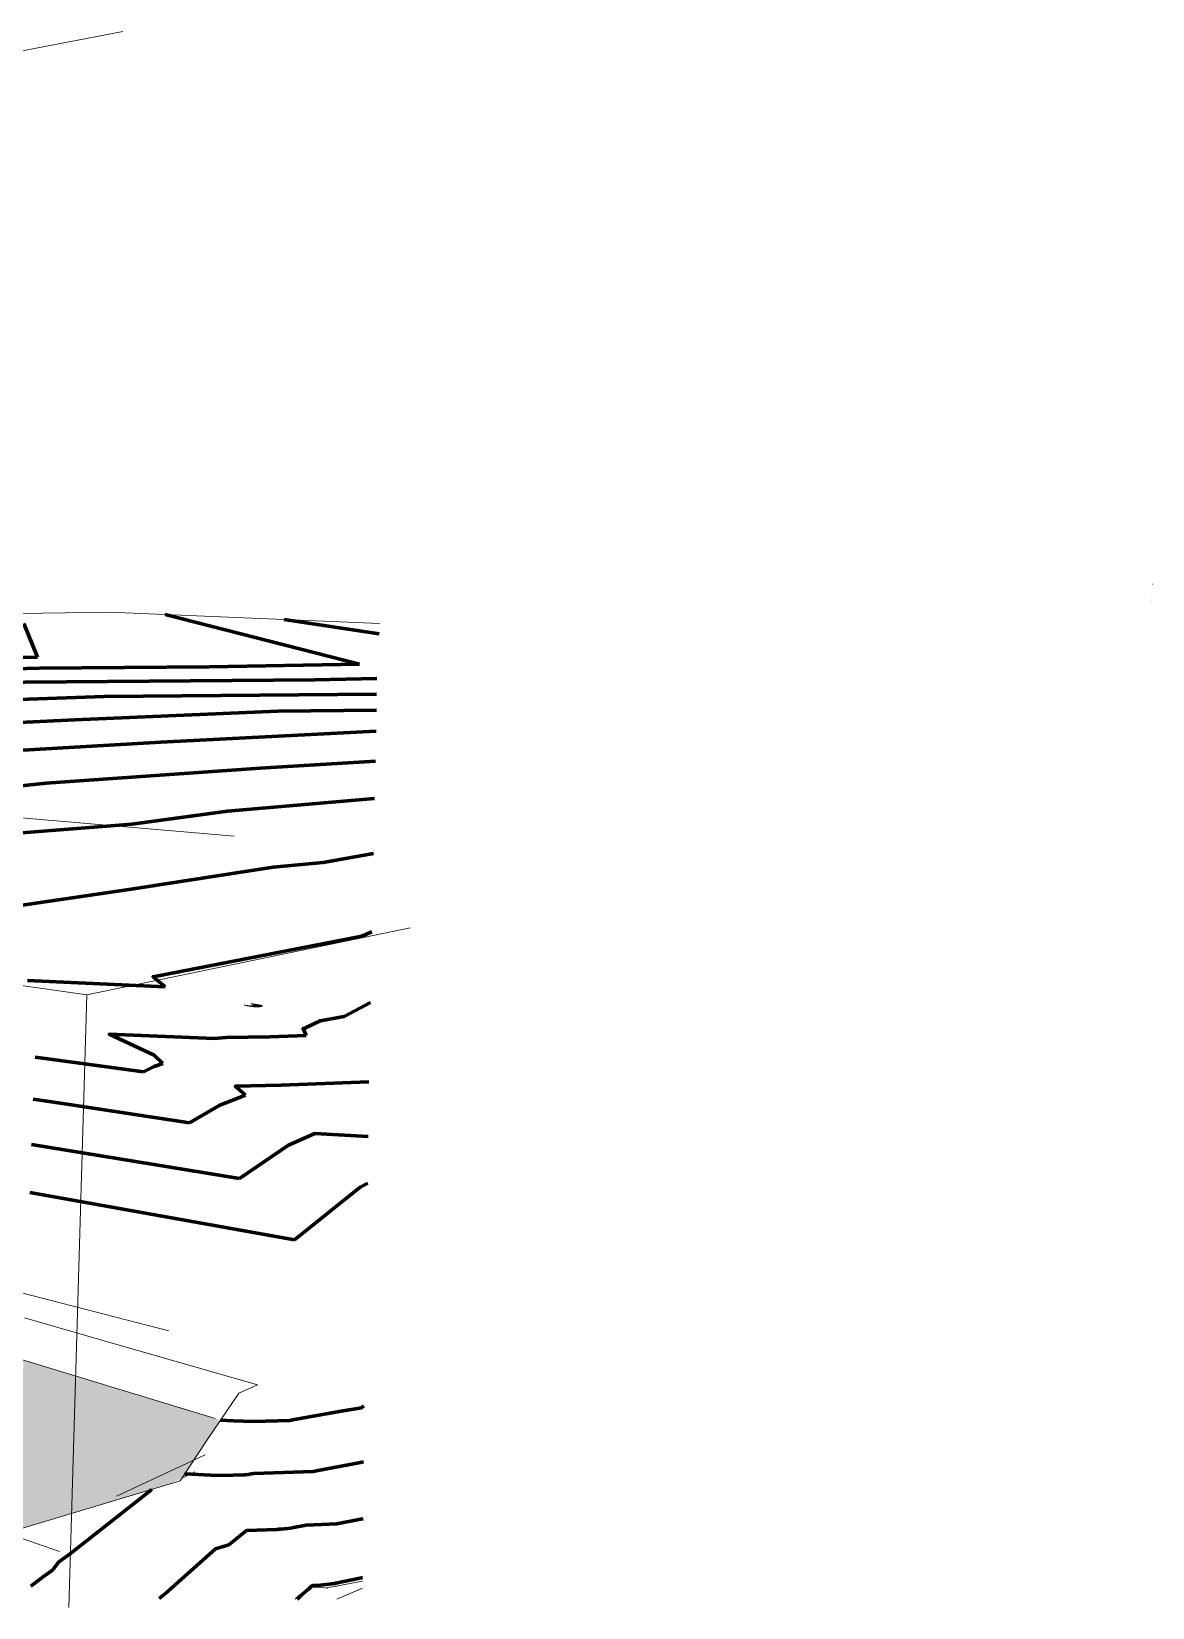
# Model space of a CAD drawing. Header units: inches. Extents: x 5690 to 5695, y -585 to 907.
# Drawn here: x 5693.474 to 5694.043, y -584.687 to -583.886 of the extents above; entities that cross this region are included whole.
import ezdxf

# ---------------------------------------------------------------- set-up
doc = ezdxf.new("R2010")
doc.units = ezdxf.units.IN
doc.header["$MEASUREMENT"] = 0
for name, color, linetype, lineweight in [('A-FLOR', 192, 'Continuous', 13), ('A-FLOR-LEVL', 51, 'Continuous', 9), ('C-TOPO', 7, 'Continuous', 9), ('C-TOPO-MAJR', 7, 'Continuous', 70), ('G-ANNO-SYMB-1', 111, 'Continuous', 9), ('L-SITE', 91, 'Continuous', 9), ('S-FNDN', 32, 'Continuous', 13)]:
    doc.layers.add(name, color=color, linetype=linetype, lineweight=lineweight)

msp = doc.modelspace()

# ---------------------------------------------------------------- hatches: boundary and pattern name
at = {"layer": 'L-SITE'}
msp.add_hatch(color=256, dxfattribs=at).paths.add_polyline_path([(5693.5878, -584.38131), (5693.58967, -584.38125), (5693.58979, -584.38124), (5693.59046, -584.38113), (5693.59086, -584.38099), (5693.59096, -584.38081), (5693.59074, -584.38062), (5693.59023, -584.38043), (5693.58923, -584.3802), (5693.58849, -584.38008), (5693.5862, -584.37986), (5693.58547, -584.37986), (5693.58641, -584.38056), (5693.58197, -584.3804), (5693.58208, -584.3805), (5693.58258, -584.38069), (5693.58335, -584.38088), (5693.58432, -584.38105), (5693.58663, -584.38127), (5693.58735, -584.38129)], flags=0)
at = {"layer": 'S-FNDN'}
for points in [[(5693.35938, -584.68161), (5693.38485, -584.68161), (5693.40495, -584.66421), (5693.45282, -584.6499), (5693.46533, -584.64754), (5693.50547, -584.63541), (5693.55627, -584.61167), (5693.56311, -584.60156), (5693.5701, -584.59155), (5693.46963, -584.56092), (5693.46842, -584.58959), (5693.31944, -584.65017), (5693.34269, -584.6816), (5693.35883, -584.68161)], [(5693.50547, -584.63541), (5693.54352, -584.62403), (5693.55026, -584.62084), (5693.55627, -584.61167), (5693.53375, -584.6222)]]:
    msp.add_hatch(color=256, dxfattribs=at).paths.add_polyline_path(points, flags=0)

# ---------------------------------------------------------------- linework, layer by layer
at = {"layer": 'A-FLOR'}
msp.add_line((5693.551, -584.62049), (5693.55677, -584.61775), dxfattribs=at)
at = {"layer": 'A-FLOR-LEVL'}
for p, q in [((5694.04337, -584.16649), (5694.04338, -584.16649)), ((5694.04342, -584.16649), (5694.04345, -584.16649)), ((5694.04282, -584.17588), (5694.04282, -584.17588)), ((5694.04288, -584.17484), (5694.04289, -584.17484)), ((5694.04294, -584.17396), (5694.04295, -584.17396))]:
    msp.add_line(p, q, dxfattribs=at)
at = {"layer": 'C-TOPO'}
for p, q in [((5693.51314, -584.18071), (5693.3039, -584.18353)), ((5693.65065, -584.18648), (5693.51314, -584.18071)), ((5693.47022, -584.53944), (5693.51825, -584.55334)), ((5693.47022, -584.53944), (5693.51825, -584.55334)), ((5693.51825, -584.55334), (5693.47022, -584.53944)), ((5693.51825, -584.55334), (5693.58865, -584.57346)), ((5693.51825, -584.55334), (5693.58865, -584.57346)), ((5693.58865, -584.57346), (5693.51825, -584.55334)), ((5693.57915, -584.57767), (5693.56268, -584.60191)), ((5693.57915, -584.57767), (5693.56268, -584.60191)), ((5693.56268, -584.60191), (5693.57915, -584.57767)), ((5693.58865, -584.57346), (5693.57915, -584.57767)), ((5693.58865, -584.57346), (5693.57915, -584.57767)), ((5693.57915, -584.57767), (5693.58865, -584.57346)), ((5693.58865, -584.57354), (5693.58865, -584.57345)), ((5693.56268, -584.60191), (5693.5493, -584.6223)), ((5693.56268, -584.60191), (5693.5493, -584.6223)), ((5693.5493, -584.6223), (5693.56268, -584.60191)), ((5693.5493, -584.6223), (5693.46524, -584.64745)), ((5693.5493, -584.6223), (5693.46524, -584.64745)), ((5693.46524, -584.64745), (5693.5493, -584.6223)), ((5693.62948, -584.67565), (5693.64199, -584.67319)), ((5693.64199, -584.67319), (5693.62948, -584.67565)), ((5693.60779, -584.68234), (5693.60959, -584.68082)), ((5693.60959, -584.68082), (5693.60779, -584.68234)), ((5693.60959, -584.68082), (5693.61342, -584.67757)), ((5693.61342, -584.67757), (5693.60959, -584.68082)), ((5693.61342, -584.67757), (5693.61595, -584.67585)), ((5693.61595, -584.67585), (5693.61342, -584.67757)), ((5693.61595, -584.67585), (5693.61741, -584.67643)), ((5693.61741, -584.67643), (5693.61595, -584.67585)), ((5693.61741, -584.67643), (5693.61965, -584.67635)), ((5693.61965, -584.67635), (5693.61741, -584.67643)), ((5693.61965, -584.67635), (5693.62132, -584.67655)), ((5693.62132, -584.67655), (5693.61965, -584.67635)), ((5693.62132, -584.67655), (5693.62392, -584.67673)), ((5693.62392, -584.67673), (5693.62132, -584.67655)), ((5693.62392, -584.67673), (5693.62432, -584.6765)), ((5693.62432, -584.6765), (5693.62392, -584.67673)), ((5693.62432, -584.6765), (5693.62899, -584.67572)), ((5693.62899, -584.67572), (5693.62432, -584.6765)), ((5693.64191, -584.67688), (5693.62888, -584.68235)), ((5693.62899, -584.67572), (5693.62948, -584.67565)), ((5693.62948, -584.67565), (5693.62899, -584.67572))]:
    msp.add_line(p, q, dxfattribs=at)
at = {"layer": 'C-TOPO-MAJR'}
for p, q in [((5693.54164, -584.18191), (5693.64037, -584.20715)), ((5693.60217, -584.18445), (5693.65033, -584.19166)), ((5693.46975, -584.18645), (5693.47674, -584.20361)), ((5693.64037, -584.20715), (5693.56411, -584.20857)), ((5693.64924, -584.21441), (5693.61778, -584.2151)), ((5693.64748, -584.30338), (5693.62199, -584.30793)), ((5693.52442, -584.32146), (5693.43285, -584.33491)), ((5693.64661, -584.34314), (5693.64156, -584.34537)), ((5693.54158, -584.37111), (5693.47168, -584.36799)), ((5693.64594, -584.37906), (5693.63259, -584.38616)), ((5693.61328, -584.39587), (5693.59481, -584.39651)), ((5693.53613, -584.40596), (5693.5405, -584.41018)), ((5693.64523, -584.41944), (5693.60054, -584.42115)), ((5693.57944, -584.46859), (5693.47374, -584.45121)), ((5693.60743, -584.49973), (5693.4729, -584.4757)), ((5693.64256, -584.58418), (5693.64139, -584.58516)), ((5693.605, -584.59152), (5693.58658, -584.5921)), ((5693.60734, -584.5911), (5693.605, -584.59152)), ((5693.62389, -584.61612), (5693.61679, -584.61747)), ((5693.5819, -584.6192), (5693.5703, -584.61956)), ((5693.58425, -584.61895), (5693.58251, -584.61912)), ((5693.49349, -584.65919), (5693.53483, -584.62663)), ((5693.60049, -584.64682), (5693.60576, -584.64624)), ((5693.64143, -584.67164), (5693.642, -584.67152)), ((5693.53853, -584.68204), (5693.5419, -584.67932)), ((5693.61906, -584.67544), (5693.62795, -584.6744))]:
    msp.add_line(p, q, dxfattribs=at)
for points in [[(5693.56411, -584.20857, 0), (5693.47785, -584.20915, 0), (5693.39065, -584.21137, 0), (5693.30282, -584.21433, 0)], [(5693.47674, -584.20361, 0), (5693.35686, -584.20627, 0), (5693.31876, -584.20739, 0)], [(5693.61778, -584.2151, 0), (5693.42796, -584.21657, 0), (5693.42408, -584.21669, 0), (5693.37377, -584.21838, 0), (5693.3027, -584.22111, 0)], [(5693.30246, -584.2317, 0), (5693.45767, -584.22544, 0), (5693.51066, -584.22358, 0), (5693.64911, -584.22234, 0)], [(5693.64899, -584.23054, 0), (5693.59888, -584.23105, 0), (5693.4958, -584.23538, 0), (5693.32579, -584.2436, 0), (5693.30687, -584.24495, 0)], [(5693.6488, -584.24127, 0), (5693.53947, -584.24676, 0), (5693.39912, -584.25492, 0), (5693.36963, -584.25749, 0)], [(5693.64848, -584.2564, 0), (5693.58998, -584.25993, 0), (5693.48111, -584.26757, 0), (5693.44151, -584.27186, 0)], [(5693.64809, -584.27542, 0), (5693.57337, -584.2818, 0), (5693.52467, -584.28848, 0)], [(5693.52467, -584.28848, 0), (5693.43862, -584.29521, 0), (5693.30213, -584.31126, 0), (5693.30058, -584.31147, 0)], [(5693.62199, -584.30793, 0), (5693.5966, -584.31038, 0), (5693.52442, -584.32146, 0)], [(5693.64156, -584.34537, 0), (5693.5355, -584.36599, 0), (5693.54158, -584.37111, 0)], [(5693.61295, -584.39191, 0), (5693.6117, -584.39237, 0), (5693.61328, -584.39587, 0)], [(5693.63259, -584.38616, 0), (5693.62041, -584.38847, 0), (5693.61295, -584.39191, 0)], [(5693.56648, -584.39737, 0), (5693.51323, -584.39529, 0), (5693.53613, -584.40596, 0)], [(5693.59481, -584.39651, 0), (5693.57258, -584.39698, 0), (5693.56648, -584.39737, 0)], [(5693.53071, -584.41437, 0), (5693.50953, -584.41144, 0), (5693.47549, -584.40683, 0)], [(5693.5405, -584.41018, 0), (5693.53599, -584.41171, 0), (5693.53071, -584.41437, 0)], [(5693.60054, -584.42115, 0), (5693.57726, -584.4217, 0), (5693.58239, -584.42624, 0)], [(5693.55398, -584.44026, 0), (5693.48836, -584.43034, 0), (5693.47453, -584.4283, 0)], [(5693.58239, -584.42625, 0), (5693.56939, -584.43123, 0), (5693.55398, -584.44026, 0)], [(5693.64489, -584.44722, 0), (5693.61771, -584.44577, 0), (5693.60426, -584.45162, 0), (5693.57944, -584.46859, 0)], [(5693.64468, -584.47097, 0), (5693.64072, -584.47293, 0), (5693.60743, -584.49973, 0)], [(5693.64139, -584.58516, 0), (5693.63114, -584.58685, 0), (5693.60734, -584.5911, 0)], [(5693.58658, -584.5921, 0), (5693.57643, -584.59168, 0), (5693.56981, -584.59141, 0)], [(5693.61679, -584.61747, 0), (5693.58676, -584.61847, 0), (5693.58434, -584.61893, 0), (5693.58425, -584.61895, 0)], [(5693.64237, -584.61263, 0), (5693.64004, -584.61304, 0), (5693.62389, -584.61612, 0)], [(5693.5703, -584.61956, 0), (5693.56493, -584.6193, 0), (5693.55168, -584.61867, 0)], [(5693.58251, -584.61912, 0), (5693.58208, -584.61914, 0), (5693.5819, -584.6192, 0)], [(5693.62893, -584.64416, 0), (5693.64084, -584.64176, 0), (5693.64219, -584.64149, 0)], [(5693.57401, -584.65477, 0), (5693.57743, -584.652, 0), (5693.58024, -584.64974, 0), (5693.58087, -584.64923, 0), (5693.58217, -584.6482, 0), (5693.58294, -584.64758, 0), (5693.59865, -584.64707, 0)], [(5693.59865, -584.64707, 0), (5693.59918, -584.64687, 0), (5693.60049, -584.64682, 0)], [(5693.60576, -584.64624, 0), (5693.60603, -584.64619, 0), (5693.61332, -584.64472, 0), (5693.62893, -584.64416, 0)], [(5693.5419, -584.67932, 0), (5693.56724, -584.6568, 0), (5693.57401, -584.65477, 0)], [(5693.48462, -584.6675, 0), (5693.48739, -584.66357, 0), (5693.49046, -584.66137, 0), (5693.49348, -584.65919, 0)], [(5693.47341, -584.67579, 0), (5693.47755, -584.6726, 0), (5693.47828, -584.67207, 0), (5693.47985, -584.67094, 0), (5693.48204, -584.66936, 0), (5693.48462, -584.6675, 0)], [(5693.62795, -584.6744, 0), (5693.62841, -584.6743, 0), (5693.64061, -584.67167, 0), (5693.64143, -584.67164, 0)], [(5693.60877, -584.68234, 0), (5693.6103, -584.68095, 0), (5693.61386, -584.67778, 0), (5693.61442, -584.67728, 0), (5693.61601, -584.67587, 0)], [(5693.61601, -584.67587, 0), (5693.61686, -584.67553, 0), (5693.61906, -584.67544, 0)]]:
    msp.add_polyline3d(points, dxfattribs=at)
at = {"layer": 'G-ANNO-SYMB-1'}
for p, q in [((5693.52011, -583.88555), (5692.95831, -583.99413)), ((5693.57664, -584.29448), (5693.13591, -584.25699)), ((5693.50175, -584.37527), (5692.82967, -584.27724)), ((5693.50175, -584.37527), (5693.66611, -584.34117)), ((5693.50175, -584.37527), (5693.49261, -584.68663)), ((5693.54343, -584.54605), (5692.96196, -584.39632)), ((5693.48785, -584.65818), (5693.13499, -584.53589))]:
    msp.add_line(p, q, dxfattribs=at)
at = {"layer": 'L-SITE'}
for q in [(5693.58432, -584.38105), (5693.58849, -584.38008), (5693.59046, -584.38113)]:
    msp.add_line((5693.58641, -584.38056), q, dxfattribs=at)
for points in [[(5693.58188, -584.38031, 0), (5693.58208, -584.3805, 0), (5693.58258, -584.38069, 0), (5693.58335, -584.38088, 0), (5693.58432, -584.38105, 0)], [(5693.58432, -584.38105, 0), (5693.58544, -584.38118, 0), (5693.58663, -584.38127, 0), (5693.5878, -584.38131, 0), (5693.58888, -584.3813, 0), (5693.58979, -584.38124, 0), (5693.59046, -584.38113, 0), (5693.59086, -584.38099, 0), (5693.59096, -584.38081, 0), (5693.59074, -584.38062, 0), (5693.59023, -584.38043, 0), (5693.58946, -584.38024, 0), (5693.58849, -584.38008, 0)], [(5693.58849, -584.38008, 0), (5693.58737, -584.37995, 0), (5693.5862, -584.37986, 0), (5693.58542, -584.37983, 0)]]:
    msp.add_polyline3d(points, dxfattribs=at)
at = {"layer": 'S-FNDN'}
for p, q in [((5693.56701, -584.59061), (5693.45917, -584.55774)), ((5693.51695, -584.63005), (5693.56192, -584.60904)), ((5693.55677, -584.61775), (5693.55099, -584.62049))]:
    msp.add_line(p, q, dxfattribs=at)

doc.saveas('drawing.dxf')
